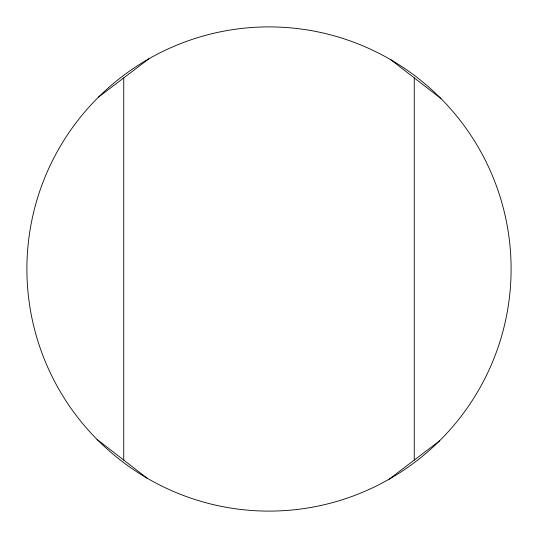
<?xml version="1.0" encoding="UTF-8"?>
<svg xmlns="http://www.w3.org/2000/svg" width="538" height="538" viewBox="0 0 538 538"><rect width="100%" height="100%" fill="white"/><g stroke="black" fill="none" stroke-linecap="round" stroke-linejoin="round"><path stroke-width="0.81" d="M98.541 97.075L148.844 58.817A242.1 242.1 0 0 1 511.1 270.036A242.1 242.1 0 0 1 147.056 478.147L97.075 439.459M389.156 479.183L439.459 440.925M390.944 59.852L440.925 98.541M414.26 77.902L414.26 460.084M123.74 77.916L123.74 460.098M147.056 478.147A242.1 242.1 0 0 1 148.844 58.817"/></g></svg>
